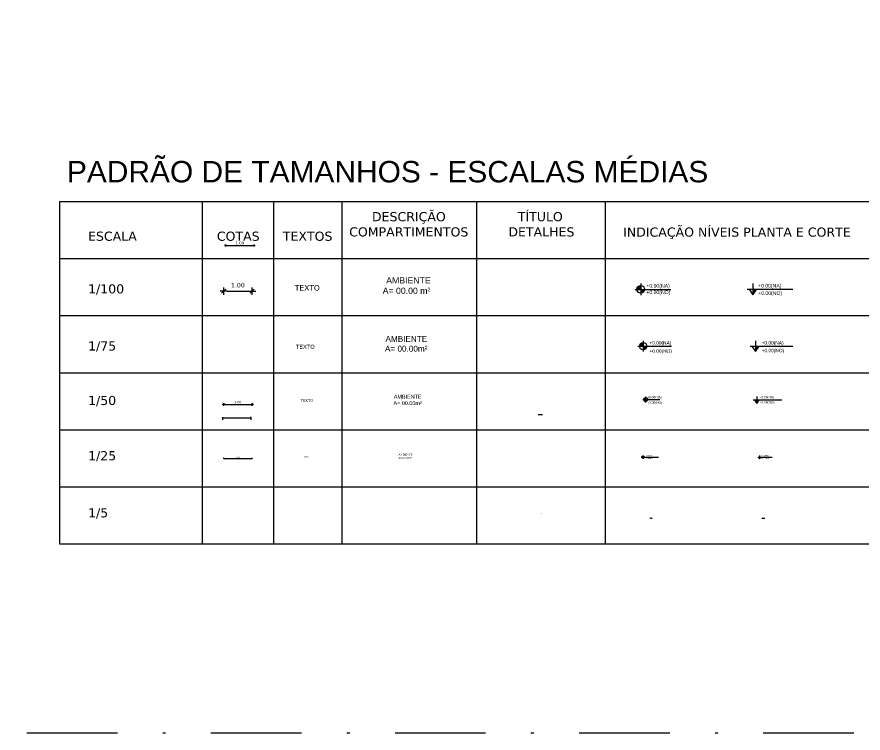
# Model space of a CAD drawing. Extents: x 411.9 to 506.5, y 66.1 to 116.3.
# Drawn here: x 451.4 to 481.04, y 66.09 to 91.17 of the extents above; entities that cross this region are included whole.
import ezdxf

# ---------------------------------------------------------------- set-up
doc = ezdxf.new("R2010")
doc.units = 0
doc.header["$LTSCALE"] = 0.005
doc.header["$PDMODE"] = 3
doc.linetypes.add('DASHDOT', pattern=[25.4, 12.7, -6.35, 0, -6.35])
doc.layers.get('0').update_dxf_attribs({"linetype": 'CONTINUOUS'})
doc.layers.get('DEFPOINTS').update_dxf_attribs({"linetype": 'CONTINUOUS'})
for name, color, linetype in [('ARQ-CTA-1_025', 1, 'CONTINUOUS'), ('ARQ-CTA-1_050', 1, 'CONTINUOUS'), ('ARQ-CTA-1_100', 1, 'CONTINUOUS'), ('ARQ-HTC', 9, 'CONTINUOUS'), ('ARQ-SMB-1_025', 1, 'CONTINUOUS'), ('ARQ-SMB-1_050', 1, 'CONTINUOUS'), ('ARQ-SMB-1_075', 1, 'CONTINUOUS'), ('ARQ-SMB-1_100', 1, 'CONTINUOUS'), ('ARQ-TXT', 2, 'CONTINUOUS'), ('ARQ-TXT-1_025', 2, 'CONTINUOUS'), ('ARQ-TXT-1_050', 2, 'CONTINUOUS'), ('ARQ-TXT-1_075', 2, 'CONTINUOUS')]:
    doc.layers.add(name, color=color, linetype=linetype)
doc.styles.add('ESC-50-A20', font='arial.ttf', dxfattribs={"height": 0.1})
doc.styles.add('FNDE Text Cota 0005', font='verdana.ttf', dxfattribs={"height": 0.008})
doc.styles.add('FNDE Text Cota 0075', font='verdana.ttf', dxfattribs={"height": 0.1})
doc.styles.add('FNDE Texto Cota 0025', font='verdana.ttf', dxfattribs={"height": 0.04})
doc.styles.add('FNDE Texto Cota 0050', font='verdana.ttf', dxfattribs={"height": 0.08})
doc.styles.add('FNDE Texto Cota 0100', font='verdana.ttf', dxfattribs={"height": 0.16})
doc.dimstyles.new('FNDE 1-0005', dxfattribs={"dimtxt": 0.008, "dimasz": 0.006, "dimexe": 0.075, "dimexo": 0.0625, "dimgap": 0.0625, "dimtad": 1, "dimdec": 4, "dimdsep": 46, "dimlunit": 6, "dimtxsty": 'FNDE Text Cota 0005', "dimblk": 'ARCHTICK', "dimcen": 0.0015, "dimclrd": 251, "dimclre": 251, "dimclrt": 1, "dimadec": 0, "dimazin": 0, "dimtfac": 1, "dimtdec": 4, "dimtmove": 0, "dimatfit": 3, "dimldrblk": 'ARCHTICK', "dimfxl": 1, "dimtolj": 1, "dimtzin": 0, "dimarcsym": 0})
doc.dimstyles.new('FNDE 1-0025', dxfattribs={"dimscale": 5, "dimtxt": 0.04, "dimasz": 0.0035, "dimexe": 0.15, "dimexo": 0.15, "dimgap": 0.0025, "dimtad": 1, "dimzin": 1, "dimdsep": 46, "dimtxsty": 'FNDE Texto Cota 0025', "dimblk": 'tic', "dimcen": 0.015, "dimdle": 0.15, "dimse1": 1, "dimse2": 1, "dimclrd": 251, "dimclre": 251, "dimclrt": 256, "dimaunit": 1, "dimadec": 3, "dimazin": 0, "dimtfac": 1, "dimtix": 1, "dimtmove": 2, "dimatfit": 3, "dimfxl": 0.15, "dimtvp": 1, "dimtolj": 1, "dimtzin": 0, "dimarcsym": 0})
doc.dimstyles.new('FNDE 1-0050', dxfattribs={"dimscale": 5, "dimtxt": 0.08, "dimasz": 0.01, "dimexe": 0.15, "dimexo": 0.15, "dimgap": 0.01, "dimtad": 1, "dimzin": 1, "dimdsep": 46, "dimtxsty": 'FNDE Texto Cota 0050', "dimblk": 'tic', "dimcen": 0.015, "dimdle": 0.15, "dimse1": 1, "dimse2": 1, "dimclrd": 251, "dimclre": 251, "dimclrt": 256, "dimaunit": 1, "dimadec": 3, "dimazin": 0, "dimtfac": 1, "dimtix": 1, "dimtmove": 2, "dimatfit": 3, "dimfxl": 0.15, "dimtvp": 1, "dimtolj": 1, "dimtzin": 0, "dimarcsym": 0})
doc.dimstyles.new('FNDE 1-0100', dxfattribs={"dimscale": 2.5, "dimtxt": 0.16, "dimasz": 0.05, "dimexe": 0.15, "dimexo": 0.15, "dimgap": 0.05, "dimtad": 1, "dimzin": 4, "dimdsep": 46, "dimtxsty": 'FNDE Texto Cota 0100', "dimblk": 'tic', "dimcen": 0.15, "dimdle": 0.15, "dimse1": 1, "dimse2": 1, "dimclrd": 251, "dimclre": 251, "dimclrt": 256, "dimaunit": 1, "dimadec": 3, "dimazin": 0, "dimtfac": 1, "dimtix": 1, "dimtmove": 2, "dimatfit": 3, "dimldrblk": 'tic', "dimfxl": 0.15, "dimtvp": 1, "dimtolj": 1, "dimtzin": 0, "dimarcsym": 0})
doc.dimstyles.new('FNDE 1-075', dxfattribs={"dimscale": 2.5, "dimtxt": 0.1, "dimasz": 0.015, "dimexe": 0.15, "dimexo": 0.15, "dimgap": 0.015, "dimtad": 1, "dimzin": 4, "dimdsep": 46, "dimtxsty": 'FNDE Text Cota 0075', "dimblk": 'tic', "dimcen": 0.025, "dimdle": 0.15, "dimse1": 1, "dimse2": 1, "dimclrd": 251, "dimclre": 251, "dimclrt": 256, "dimaunit": 1, "dimadec": 3, "dimazin": 0, "dimtfac": 1, "dimtix": 1, "dimtmove": 2, "dimatfit": 3, "dimldrblk": 'DOTSMALL', "dimfxl": 0.15, "dimtvp": 1, "dimtolj": 1, "dimtzin": 0, "dimarcsym": 0})

# ---------------------------------------------------------------- blocks, each defined once
blk = doc.blocks.new('FNDE-Nível Corte-1_050')
blk.add_hatch(color=251).paths.add_polyline_path([(140.657, -0.187), (140.741, -0.187), (140.657, -0.313)])
at = {"color": 251}
for p, q in [((140.531, -0.187), (141.531, -0.187)), ((140.657, -0.061), (140.657, -0.313))]:
    blk.add_line(p, q, dxfattribs=at)
blk.add_lwpolyline([(140.573, -0.187), (140.657, -0.313), (140.741, -0.187)], dxfattribs=at)
blk = doc.blocks.new('tic')
at = {"color": 251}
for p, q in [((-1, 0), (1, 0)), ((0, -1), (0, 1))]:
    blk.add_line(p, q, dxfattribs=at)
blk.add_line((-0.6, -0.6), (0.6, 0.6))
blk = doc.blocks.new('*D39')
at = {"layer": 'ARQ-CTA-1_025', "color": 251, "lineweight": -2}
blk.add_line((458.657, 75.709), (459.622, 75.709), dxfattribs=at)
at = {"layer": 'DEFPOINTS', "color": 0}
for p in [(459.639, 75.709), (458.639, 74.709), (459.639, 74.709)]:
    blk.add_point(p, dxfattribs=at)
at = {"layer": 'ARQ-CTA-1_025', "color": 251, "lineweight": -2, "xscale": 0.0175, "yscale": 0.0175, "zscale": 0.0175, "rotation": 180}
blk.add_blockref('tic', (458.639, 75.709), dxfattribs=at)
at = {"layer": 'ARQ-CTA-1_025', "color": 251, "lineweight": -2, "xscale": 0.0175, "yscale": 0.0175, "zscale": 0.0175}
blk.add_blockref('tic', (459.639, 75.709), dxfattribs=at)
at = {"layer": 'ARQ-CTA-1_025', "insert": (459.139, 75.742), "char_height": 0.04, "attachment_point": 5, "style": 'FNDE Texto Cota 0025'}
blk.add_mtext('\\A1;1.00', dxfattribs=at)
blk = doc.blocks.new('*D40')
at = {"layer": 'ARQ-CTA-1_100', "color": 251, "lineweight": -2}
blk.add_line((458.764, 81.564), (459.514, 81.564), dxfattribs=at)
at = {"layer": 'DEFPOINTS', "color": 0}
for p in [(459.639, 81.564), (458.639, 80.709), (459.639, 80.709)]:
    blk.add_point(p, dxfattribs=at)
at = {"layer": 'ARQ-CTA-1_100', "color": 251, "lineweight": -2, "xscale": 0.125, "yscale": 0.125, "zscale": 0.125, "rotation": 180}
blk.add_blockref('tic', (458.639, 81.564), dxfattribs=at)
at = {"layer": 'ARQ-CTA-1_100', "color": 251, "lineweight": -2, "xscale": 0.125, "yscale": 0.125, "zscale": 0.125}
blk.add_blockref('tic', (459.639, 81.564), dxfattribs=at)
at = {"layer": 'ARQ-CTA-1_100', "insert": (459.139, 81.773), "char_height": 0.16, "attachment_point": 5, "style": 'FNDE Texto Cota 0100'}
blk.add_mtext('\\A1;1.00', dxfattribs=at)
blk = doc.blocks.new('FNDE-Nível Planta-1_025')
at = {"linetype": 'Continuous', "ltscale": 0.5}
h = blk.add_hatch(color=251, dxfattribs=at)
h.paths.add_polyline_path([(135.657, 3.813), (135.657, 3.855, 0.414214), (135.615, 3.813)])
h.paths.add_polyline_path([(135.657, 3.813), (135.657, 3.771, 0.414214), (135.699, 3.813)])
at = {"color": 251}
for p, q in [((135.657, 3.876), (135.657, 3.75)), ((135.594, 3.813), (135.699, 3.813)), ((135.699, 3.813), (136.199, 3.813))]:
    blk.add_line(p, q, dxfattribs=at)
blk.add_circle((135.657, 3.813), 0.042, dxfattribs=at)
blk = doc.blocks.new('FNDE-Nível Planta-1_050')
at = {"linetype": 'Continuous', "ltscale": 0.5}
h = blk.add_hatch(color=251, dxfattribs=at)
h.paths.add_polyline_path([(135.698, 5.827), (135.698, 5.894, 0.414214), (135.631, 5.827)])
h.paths.add_polyline_path([(135.698, 5.827), (135.698, 5.76, 0.414214), (135.766, 5.827)])
at = {"color": 251}
for p, q in [((135.598, 5.827), (135.766, 5.827)), ((135.698, 5.928), (135.698, 5.726)), ((135.766, 5.827), (136.198, 5.827))]:
    blk.add_line(p, q, dxfattribs=at)
blk.add_circle((135.698, 5.827), 0.0672, dxfattribs=at)
blk = doc.blocks.new('FNDE-Nível Corte-1_100')
blk.add_hatch(color=251).paths.add_polyline_path([(140.657, 1.813), (140.825, 1.813), (140.657, 1.561)])
at = {"color": 251}
for p, q in [((140.657, 2.065), (140.657, 1.561)), ((140.405, 1.813), (142.405, 1.813))]:
    blk.add_line(p, q, dxfattribs=at)
blk.add_lwpolyline([(140.489, 1.813), (140.657, 1.561), (140.825, 1.813)], dxfattribs=at)
blk = doc.blocks.new('FNDE-Nível Corte-1_025')
blk.add_hatch(color=251).paths.add_polyline_path([(140.657, -2.479), (140.699, -2.479), (140.657, -2.542)])
at = {"color": 251}
for p, q in [((140.594, -2.479), (141.094, -2.479)), ((140.657, -2.416), (140.657, -2.542))]:
    blk.add_line(p, q, dxfattribs=at)
blk.add_lwpolyline([(140.615, -2.479), (140.657, -2.542), (140.699, -2.479)], dxfattribs=at)
blk = doc.blocks.new('FNDE-Nível Planta-1_100')
at = {"linetype": 'Continuous', "ltscale": 0.5}
h = blk.add_hatch(color=251, dxfattribs=at)
h.paths.add_polyline_path([(135.657, 7.813), (135.657, 7.981, 0.414214), (135.489, 7.813)])
h.paths.add_polyline_path([(135.657, 7.813), (135.657, 7.645, 0.414214), (135.825, 7.813)])
at = {"color": 251}
for p, q in [((135.405, 7.813), (135.825, 7.813)), ((135.657, 8.065), (135.657, 7.561)), ((135.825, 7.813), (136.974, 7.813))]:
    blk.add_line(p, q, dxfattribs=at)
blk.add_circle((135.657, 7.813), 0.168, dxfattribs=at)
blk = doc.blocks.new('*D41')
at = {"layer": 'ARQ-CTA-1_050', "color": 251, "lineweight": -2}
blk.add_line((458.689, 77.596), (459.589, 77.596), dxfattribs=at)
at = {"layer": 'DEFPOINTS', "color": 0}
for p in [(458.639, 78.14), (459.639, 78.14), (459.639, 77.596)]:
    blk.add_point(p, dxfattribs=at)
at = {"layer": 'ARQ-CTA-1_050', "color": 251, "lineweight": -2, "xscale": 0.05, "yscale": 0.05, "zscale": 0.05, "rotation": 180}
blk.add_blockref('tic', (458.639, 77.596), dxfattribs=at)
at = {"layer": 'ARQ-CTA-1_050', "color": 251, "lineweight": -2, "xscale": 0.05, "yscale": 0.05, "zscale": 0.05}
blk.add_blockref('tic', (459.639, 77.596), dxfattribs=at)
at = {"layer": 'ARQ-CTA-1_050', "insert": (459.139, 77.679), "char_height": 0.08, "attachment_point": 5, "style": 'FNDE Texto Cota 0050'}
blk.add_mtext('\\A1;1.00', dxfattribs=at)
blk = doc.blocks.new('*D42')
at = {"layer": 'ARQ-HTC', "color": 251, "linetype": 'Continuous', "lineweight": -2}
blk.add_line((458.744, 83.164), (459.669, 83.164), dxfattribs=at)
at = {"layer": 'DEFPOINTS', "color": 0, "linetype": 'Continuous'}
for p in [(458.706, 83.288), (459.706, 83.288), (459.706, 83.164)]:
    blk.add_point(p, dxfattribs=at)
at = {"layer": 'ARQ-HTC', "color": 251, "linetype": 'Continuous', "lineweight": -2, "xscale": 0.0375, "yscale": 0.0375, "zscale": 0.0375, "rotation": 180}
blk.add_blockref('tic', (458.706, 83.164), dxfattribs=at)
at = {"layer": 'ARQ-HTC', "color": 251, "linetype": 'Continuous', "lineweight": -2, "xscale": 0.0375, "yscale": 0.0375, "zscale": 0.0375}
blk.add_blockref('tic', (459.706, 83.164), dxfattribs=at)
at = {"layer": 'ARQ-HTC', "linetype": 'Continuous', "insert": (459.206, 83.254), "char_height": 0.1, "attachment_point": 5, "style": 'FNDE Text Cota 0075'}
blk.add_mtext('\\A1;1.00', dxfattribs=at)
blk = doc.blocks.new('_DotSmall')
at = {"color": 0, "linetype": 'ByBlock', "const_width": 0.5}
blk.add_lwpolyline([(-0.0625, 0, 1), (0.0625, 0, 1)], format="xyb", close=True, dxfattribs=at)
blk = doc.blocks.new('_ARCHTICK')
at = {"color": 0, "linetype": 'ByBlock', "const_width": 0.15}
blk.add_lwpolyline([(-0.5, -0.5), (0.5, 0.5)], dxfattribs=at)
blk = doc.blocks.new('*D43')
at = {"layer": 'ARQ-HTC', "color": 251, "linetype": 'Continuous', "lineweight": -2}
for p, q in [((458.594, 77.146), (458.594, 77.056)), ((458.594, 77.131), (459.594, 77.131)), ((459.594, 77.163), (459.594, 77.056))]:
    blk.add_line(p, q, dxfattribs=at)
at = {"layer": 'DEFPOINTS', "color": 0, "linetype": 'Continuous'}
for p in [(458.594, 77.208), (459.594, 77.226), (459.594, 77.131)]:
    blk.add_point(p, dxfattribs=at)
at = {"layer": 'ARQ-HTC', "color": 251, "linetype": 'Continuous', "lineweight": -2, "xscale": 0.006, "yscale": 0.006, "zscale": 0.006, "rotation": 180}
blk.add_blockref('_ARCHTICK', (458.594, 77.131), dxfattribs=at)
at = {"layer": 'ARQ-HTC', "color": 251, "linetype": 'Continuous', "lineweight": -2, "xscale": 0.006, "yscale": 0.006, "zscale": 0.006}
blk.add_blockref('_ARCHTICK', (459.594, 77.131), dxfattribs=at)
at = {"layer": 'ARQ-HTC', "color": 1, "linetype": 'Continuous', "insert": (459.094, 77.197), "char_height": 0.008, "attachment_point": 5, "style": 'FNDE Text Cota 0005'}
blk.add_mtext('\\A1;1', dxfattribs=at)

msp = doc.modelspace()

# ---------------------------------------------------------------- linework, layer by layer
at = {"color": 251}
for p, q in [((452.88946, 84.7089), (452.88946, 72.7089)), ((452.88946, 84.7089), (501.76255, 84.7089)), ((457.88946, 84.7089), (457.88946, 72.7089)), ((460.38946, 84.7089), (460.38946, 72.7089)), ((462.78, 84.7089), (462.78, 72.7089)), ((467.4947, 84.7089), (467.4947, 72.7089)), ((472.01093, 84.7089), (472.01093, 72.7089)), ((452.88946, 82.7089), (501.76255, 82.7089)), ((452.88946, 82.7089), (501.76255, 82.7089)), ((452.88946, 80.7089), (501.76255, 80.7089)), ((452.88946, 78.7089), (501.76255, 78.7089)), ((452.88946, 76.7089), (501.76255, 76.7089)), ((452.88946, 74.7089), (501.76255, 74.7089)), ((452.88946, 72.7089), (501.76255, 72.7089))]:
    msp.add_line(p, q, dxfattribs=at)
at = {"linetype": 'DASHDOT', "ltscale": 50}
msp.add_lwpolyline([(411.90244, 116.25684), (506.51821, 116.25684), (506.51821, 66.08526), (411.90244, 66.08526)], close=True, dxfattribs=at)
at = {"layer": 'ARQ-HTC', "color": 5, "linetype": 'Continuous'}
msp.add_line((469.65308, 77.24485), (469.8094, 77.24485), dxfattribs=at)

# ---------------------------------------------------------------- block references
at = {"layer": 'ARQ-SMB-1_025'}
for name, p in [('FNDE-Nível Planta-1_025', (337.67862, 71.93766)), ('FNDE-Nível Corte-1_025', (336.75742, 78.2301))]:
    msp.add_blockref(name, p, dxfattribs=at)
at = {"layer": 'ARQ-SMB-1_050'}
for name, p in [('FNDE-Nível Planta-1_050', (337.72488, 71.94043)), ('FNDE-Nível Corte-1_050', (336.65952, 77.94043))]:
    msp.add_blockref(name, p, dxfattribs=at)
at = {"layer": 'ARQ-SMB-1_050', "xscale": 0.1, "yscale": 0.1, "zscale": 0.1}
for name, p in [('FNDE-Nível Planta-1_050', (460.03197, 73.03577)), ('FNDE-Nível Corte-1_050', (463.44122, 73.63577))]:
    msp.add_blockref(name, p, dxfattribs=at)
at = {"layer": 'ARQ-SMB-1_100'}
for name, p, xscale, yscale, zscale in [('FNDE-Nível Planta-1_100', (364.72796, 75.37845), 0.8, 0.8, 0.8), ('FNDE-Nível Corte-1_100', (364.65927, 80.18699), 0.8, 0.8, 0.8), ('FNDE-Nível Planta-1_100', (371.59486, 73.77731), 0.75, 0.75, 0.75), ('FNDE-Nível Corte-1_100', (371.77951, 78.27731), 0.75, 0.75, 0.75)]:
    msp.add_blockref(name, p, dxfattribs=dict(at, xscale=xscale, yscale=yscale, zscale=zscale))

# ---------------------------------------------------------------- texts
at = {"layer": 'ARQ-SMB-1_025', "style": 'ESC-50-A20'}
for tag, p, s in [('+0.00(NA)', (473.39818, 75.78436), 'NA'), ('+0.00(NO)', (473.399, 75.68846), 'NO'), ('+0.00(NA)', (477.47698, 75.78422), 'NA'), ('+0.00(NO)', (477.4778, 75.69421), 'NO')]:
    msp.add_attdef(tag, p, s, height=0.04, dxfattribs=at)
at = {"layer": 'ARQ-SMB-1_050', "style": 'ESC-50-A20'}
for tag, p, s, height in [('+0.00(NA)', (473.47603, 77.81245), 'NA', 0.08), ('+0.00(NO)', (473.47767, 77.62066), 'NO', 0.08), ('+0.00(NA)', (477.41067, 77.81217), 'NA', 0.08), ('+0.00(NO)', (477.41231, 77.63217), 'NO', 0.08), ('+0.00(NA)', (473.60709, 73.62297), 'NA', 0.008), ('+0.00(NO)', (473.60725, 73.60379), 'NO', 0.008), ('+0.00(NA)', (477.51633, 73.62294), 'NA', 0.008), ('+0.00(NO)', (477.5165, 73.60494), 'NO', 0.008)]:
    msp.add_attdef(tag, p, s, height=height, dxfattribs=at)
at = {"layer": 'ARQ-SMB-1_075', "style": 'ESC-50-A20'}
for tag, p, s in [('+0.00(NA)', (473.55388, 79.69591), 'NA'), ('+0.00(NA)', (477.48853, 79.69549), 'NA'), ('+0.00(NO)', (473.55634, 79.40822), 'NO'), ('+0.00(NO)', (477.49099, 79.42549), 'NO')]:
    msp.add_attdef(tag, p, s, height=0.12, dxfattribs=at)
at = {"layer": 'ARQ-SMB-1_100', "style": 'ESC-50-A20'}
for tag, p, s in [('+0.00(NA)', (473.44987, 81.68872), 'NA'), ('+0.00(NA)', (477.36111, 81.6932), 'NA'), ('+0.00(NO)', (473.44987, 81.46125), 'NA'), ('+0.00(NO)', (477.3658, 81.43398), 'NO')]:
    msp.add_attdef(tag, p, s, height=0.128, dxfattribs=at)
at = {"layer": 'ARQ-TXT', "attachment_point": 1, "style": 'ESC-50-A20'}
for s, width, gutter_width, insert, char_height in [('PADRÃO DE TAMANHOS - ESCALAS MÉDIAS', 23.1060547, 12.5, (453.14927, 86.12542), 0.75), ('\\pi1.0553;{\\fVerdana|b0|i0|c0|p34;DESCRIÇÃO \\P\\pi0.25715;COMPARTIMENTOS}', 4.7146989, 0.5, (462.78, 84.33484), 0.32), ('\\pi1.4497;{\\fVerdana|b0|i0|c0|p34;TÍTULO\\P\\pi1.1201;DETALHES}', 4.5162328, 0.5, (467.4947, 84.33484), 0.32), ('{\\fVerdana|b0|i0|c0|p34;ESCALA}', 4, 0.5, (453.88946, 83.65017), 0.32), ('\\pi0.51168;{\\fVerdana|b0|i0|c0|p34;COTAS}', 2.5, 0.5, (457.88946, 83.65017), 0.32), ('\\pi0.32317;{\\fVerdana|b0|i0|c0|p34;TEXTOS}', 2.3905349, 0.5, (460.38946, 83.65017), 0.32), ('\\pi0.6234;{\\fVerdana|b0|i0|c0|p34;INDICAÇÃO NÍVEIS PLANTA E CORTE}', 9.4935062, 0.5, (472.01093, 83.79358), 0.32), ('{\\fVerdana|b0|i0|c0|p34;1/100}', 8.5281775, 0.5, (453.88946, 81.80506), 0.32), ('{\\fVerdana|b0|i0|c0|p34;1/75}', 8.5281775, 0.5, (453.88946, 79.80506), 0.32), ('{\\fVerdana|b0|i0|c0|p34;1/50}', 8.5281775, 0.5, (453.88946, 77.89671), 0.32), ('{\\fVerdana|b0|i0|c0|p34;1/25}', 8.5281775, 0.5, (453.88946, 75.96093), 0.32), ('{\\fVerdana|b0|i0|c0|p34;1/5}', 8.5281775, 0.5, (453.88946, 73.96093), 0.32)]:
    msp.add_mtext_dynamic_manual_height_columns(s, width=width, gutter_width=gutter_width, heights=[0], dxfattribs=dict(at, insert=insert, char_height=char_height))
at = {"layer": 'ARQ-TXT-1_025', "color": 3, "insert": (469.5752, 73.77008), "char_height": 0.012, "width": 0.2327249, "attachment_point": 7, "style": 'ESC-50-A20'}
msp.add_mtext('\\pi0.079352;DETALHE 2 - VISTA\\P\\pi0.1406;{\\C256;ESCALA 1/5}', dxfattribs=at)
at = {"layer": 'ARQ-TXT-1_050', "attachment_point": 1, "style": 'ESC-50-A20'}
for s, width, insert, char_height in [('\\pi1.0649;AMBIENTE     \\P\\pi0.94075;A= 00.00 m²', 3.2785136, (463.27068, 82.05256), 0.2184533), ('\\pi0.47118;AMBIENTE       \\P\\pi0.45365;A= 00.00m²', 2.3895171, (463.83862, 79.99418), 0.2048), ('\\pi0.71237;AMBIENTE       \\P\\pi0.70069;A= 00.00m²', 2.3895171, (463.88847, 77.93798), 0.1365333), ('\\pi0.95357;AMBIENTE       \\P\\pi0.94772;A= 00.00m²', 2.3895171, (463.81418, 75.87345), 0.0682667)]:
    msp.add_mtext_dynamic_manual_height_columns(s, width=width, gutter_width=1, heights=[0], dxfattribs=dict(at, insert=insert, char_height=char_height))
at = {"layer": 'ARQ-TXT-1_075', "attachment_point": 1, "style": 'ESC-50-A20'}
for width, insert, char_height in [(1.6460721, (461.13393, 81.7779), 0.192), (1.6080575, (461.17194, 79.68786), 0.144), (1.4381274, (461.34187, 77.78328), 0.096), (1.3473844, (461.43261, 75.79508), 0.048), (1.2333642, (461.54664, 73.67112), 0.0096)]:
    msp.add_mtext_dynamic_manual_height_columns('{\\fVerdana|b0|i0|c0|p34;TEXTO}', width=width, gutter_width=0.5, heights=[0], dxfattribs=dict(at, insert=insert, char_height=char_height))

# ---------------------------------------------------------------- dimensions: what is measured, and where the dimension line sits
at = {"layer": 'ARQ-CTA-1_025'}
dim = msp.add_linear_dim(base=(459.63946, 75.7089), p1=(458.63946, 74.7089), p2=(459.63946, 74.7089), dimstyle='FNDE 1-0025', dxfattribs=at)
dim.commit()
dim.dimension.update_dxf_attribs({"geometry": '*D39', "text_midpoint": (459.13946, 75.74222)})
at = {"layer": 'ARQ-CTA-1_050'}
dim = msp.add_linear_dim(base=(459.63946, 77.59576), p1=(458.63946, 78.14035), p2=(459.63946, 78.14035), dimstyle='FNDE 1-0050', override={"dimtad": 0}, dxfattribs=at)
dim.commit()
dim.dimension.update_dxf_attribs({"geometry": '*D41', "text_midpoint": (459.13946, 77.67904)})
at = {"layer": 'ARQ-CTA-1_100'}
dim = msp.add_linear_dim(base=(459.63946, 81.56426), p1=(458.63946, 80.7089), p2=(459.63946, 80.7089), dimstyle='FNDE 1-0100', dxfattribs=at)
dim.commit()
dim.dimension.update_dxf_attribs({"geometry": '*D40', "text_midpoint": (459.13946, 81.77254)})
at = {"layer": 'ARQ-HTC', "linetype": 'Continuous'}
for base, p1, p2, dimstyle, picture, middle in [((459.70641, 83.16413), (458.70641, 83.2885), (459.70641, 83.2885), 'FNDE 1-075', '*D42', (459.20641, 83.25368)), ((459.59372, 77.13052), (458.59372, 77.20805), (459.59372, 77.22594), 'FNDE 1-0005', '*D43', (459.09372, 77.19704))]:
    dim = msp.add_linear_dim(base=base, p1=p1, p2=p2, dimstyle=dimstyle, dxfattribs=at)
    dim.commit()
    dim.dimension.update_dxf_attribs({"geometry": picture, "text_midpoint": middle})

doc.saveas('drawing.dxf')
